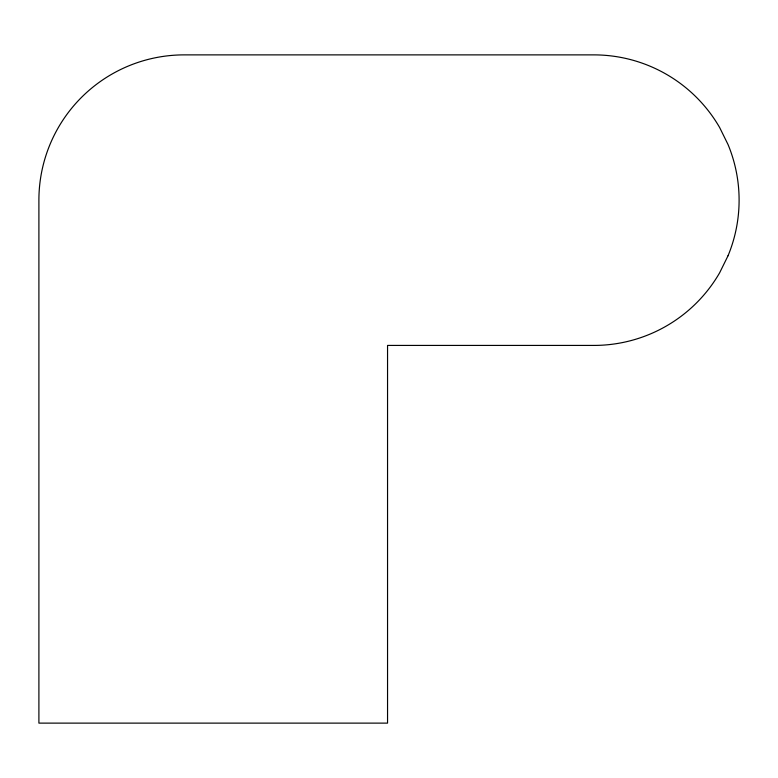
<?xml version="1.0" encoding="UTF-8"?>
<svg xmlns="http://www.w3.org/2000/svg" width="778" height="778" viewBox="0 0 778 778"><rect width="100%" height="100%" fill="white"/><g stroke="black" fill="none" stroke-linecap="round" stroke-linejoin="round"><path stroke-width="1.17" d="M728.043 255.738L719.64 272.786A145.272 145.272 0 0 1 593.828 345.422L387.551 345.422L387.551 723.122L38.9 723.122L38.9 200.15A145.272 145.272 0 0 1 184.172 54.878L593.828 54.878A145.272 145.272 0 0 1 719.64 127.514L728.043 144.552A145.272 145.272 0 0 1 728.043 255.738"/></g></svg>
